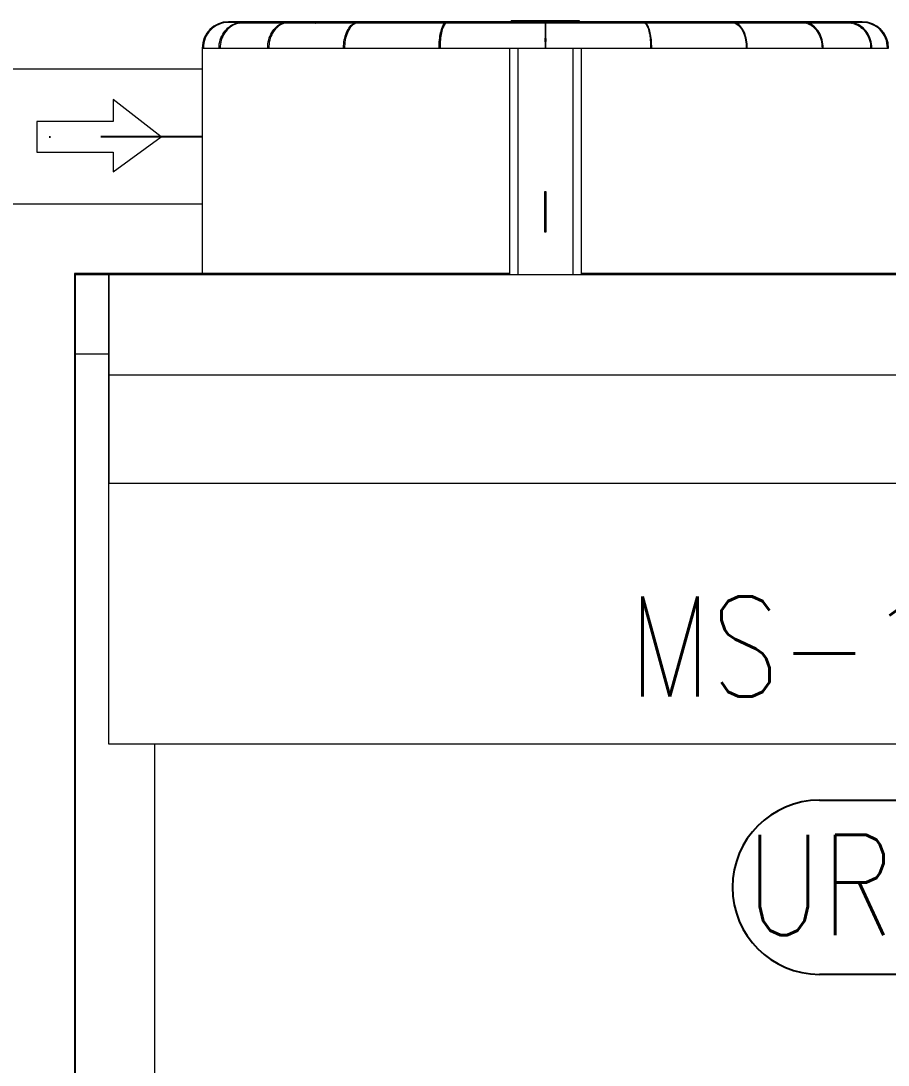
# Model space of a CAD drawing. Header units: millimetres. Extents: x -312439 to 477422, y -331570 to 212570.
# Drawn here: x 360752 to 361835, y 193817 to 195120 of the extents above; entities that cross this region are included whole.
import ezdxf

# ---------------------------------------------------------------- set-up
doc = ezdxf.new("R2010")
doc.units = ezdxf.units.MM
doc.linetypes.add('DASHDOT', pattern=[25.4, 12.7, -6.35, 0, -6.35])
doc.layers.add('ARCONDTEXTO', color=4, linetype='Continuous')
doc.styles.add('ROMANS', font='romans.shx', dxfattribs={"height": 187.5})

msp = doc.modelspace()

# ---------------------------------------------------------------- linework, layer by layer
at = {"color": 3, "linetype": 'Continuous', "lineweight": 0, "extrusion": (0, 1, 0)}
for p, q in [((361393.91, 195119.05, 0), (361011.601, 195119.05, 0)), ((361023.294, 195118.05, 0), (361011.601, 195118.05, 0)), ((361077.97, 195117.056, 0), (361024.894, 195117.056, 0)), ((361043.526, 195118.05, 0), (361030.958, 195118.05, 0)), ((361167.907, 195117.056, 0), (361080.817, 195117.056, 0)), ((361087.133, 195118.05, 0), (361097.824, 195118.05, 0)), ((361097.934, 195118.056, 0), (361169.845, 195118.056, 0)), ((361167.87, 195117.033, 0), (361120.291, 195117.033, 0)), ((361281.171, 195117.033, 0), (361170.037, 195117.033, 0)), ((361281.191, 195117.056, 0), (361170.088, 195117.056, 0)), ((361182.396, 195118.05, 0), (361174.629, 195118.05, 0)), ((361182.505, 195118.056, 0), (361282.243, 195118.056, 0)), ((361406.593, 195117.033, 0), (361282.595, 195117.033, 0)), ((361406.593, 195117.056, 0), (361282.621, 195117.056, 0)), ((361284.879, 195118.05, 0), (361288.963, 195118.05, 0)), ((361289.061, 195118.056, 0), (361406.593, 195118.056, 0)), ((361449.751, 195120.026, 0), (361364.434, 195120.026, 0)), ((361364.434, 195119.05, 0), (361364.434, 195120.026, 0)), ((361394.055, 195119.026, 0), (361406.94, 195119.026, 0)), ((361406.593, 195118.55, 0), (361406.593, 195086.133, 0)), ((361407.245, 195119.026, 0), (361420.13, 195119.026, 0)), ((361407.593, 195086.133, 0), (361407.593, 195118.55, 0)), ((361407.593, 195118.056, 0), (361525.124, 195118.056, 0)), ((361531.564, 195117.056, 0), (361407.593, 195117.056, 0)), ((361531.59, 195117.033, 0), (361407.593, 195117.033, 0)), ((361802.584, 195119.05, 0), (361420.275, 195119.05, 0)), ((361449.751, 195119.05, 0), (361449.751, 195120.026, 0)), ((361525.223, 195118.05, 0), (361529.306, 195118.05, 0)), ((361531.942, 195118.056, 0), (361631.68, 195118.056, 0)), ((361644.097, 195117.056, 0), (361532.995, 195117.056, 0)), ((361644.148, 195117.033, 0), (361533.015, 195117.033, 0)), ((361639.557, 195118.05, 0), (361631.789, 195118.05, 0)), ((361644.341, 195118.056, 0), (361716.252, 195118.056, 0)), ((361733.368, 195117.056, 0), (361646.278, 195117.056, 0)), ((361693.894, 195117.033, 0), (361646.316, 195117.033, 0)), ((361727.052, 195118.05, 0), (361716.361, 195118.05, 0)), ((361789.291, 195117.056, 0), (361736.215, 195117.056, 0)), ((361783.227, 195118.05, 0), (361770.659, 195118.05, 0)), ((361802.584, 195118.05, 0), (361790.891, 195118.05, 0)), ((360978.685, 195086.133, 0), (361835.5, 195086.133, 0)), ((360978.935, 194804.689, 0), (360978.935, 195086.133, 0)), ((360979.685, 195086.133, 0), (360980.185, 195086.141, 0)), ((361362.148, 195086.133, 0), (361362.148, 194803.689, 0)), ((361452.037, 194803.689, 0), (361452.037, 195086.133, 0)), ((361834.001, 195086.141, 0), (361834.5, 195086.133, 0)), ((361408.093, 194906.599, 0), (361406.093, 194906.599, 0)), ((361406.093, 194906.599, 0), (361406.093, 194856.599, 0)), ((361408.093, 194856.599, 0), (361408.093, 194906.599, 0)), ((361406.093, 194856.599, 0), (361408.093, 194856.599, 0)), ((361362.148, 194804.689, 0), (360819.173, 194804.689, 0)), ((360819.173, 194804.689, 0), (360819.173, 192708.782, 0)), ((360820.173, 194803.689, 0), (360820.173, 192708.782, 0)), ((360861.701, 194803.689, 0), (360861.701, 194217.579, 0)), ((360862.701, 194542.626, 0), (360862.701, 194803.689, 0)), ((360863.173, 194804.689, 0), (360863.173, 194803.689, 0)), ((360969.173, 194803.689, 0), (360969.173, 194804.689, 0)), ((362472.309, 194804.689, 0), (361452.037, 194804.689, 0)), ((363061.701, 194677.975, 0), (360861.701, 194677.975, 0)), ((363061.701, 194542.626, 0), (360861.701, 194542.626, 0)), ((360861.701, 194217.579, 0), (363061.701, 194217.579, 0)), ((360919.173, 194217.579, 0), (360919.173, 193567.94, 0))]:
    msp.add_line(p, q, dxfattribs=at)
at = {"color": 3, "linetype": 'Continuous', "lineweight": 0, "extrusion": (-8.06534e-32, 9.98008e-32, -1)}
for p, q in [((361372.966, 194803.689, 0), (361372.966, 195086.133, 0)), ((361441.22, 195086.133, 0), (361441.22, 194803.689, 0))]:
    msp.add_line(p, q, dxfattribs=at)
at = {"color": 5, "linetype": 'Continuous', "lineweight": 0, "extrusion": (0, 1, 0)}
for p, q in [((360978.935, 195059.592, 0), (360349.936, 195059.592, 0)), ((360978.935, 194891.292, 0), (360405.673, 194891.292, 0))]:
    msp.add_line(p, q, dxfattribs=at)
at = {"color": 1, "linetype": 'Continuous', "lineweight": 0}
for p, q in [((360867.418, 195021.754, 0), (360867.418, 194994.631, 0)), ((360927.496, 194975.454, 0), (360867.418, 195021.754, 0)), ((360772.098, 194994.631, 0), (360772.098, 194956.277, 0)), ((360867.418, 194994.631, 0), (360772.098, 194994.631, 0)), ((360867.418, 194931.6, 0), (360927.496, 194975.454, 0)), ((360772.098, 194956.277, 0), (360867.418, 194956.277, 0)), ((360867.418, 194956.277, 0), (360867.418, 194931.6, 0))]:
    msp.add_line(p, q, dxfattribs=at)
at = {"color": 6, "linetype": 'DASHDOT', "ltscale": 10}
msp.add_line((360978.935, 194975.447, 0), (358981.121, 194975.442, 0), dxfattribs=at)
at = {"color": 3, "linetype": 'Continuous', "lineweight": 0, "extrusion": (-3.5167e-32, 9.20677e-32, -1)}
for p, q in [((360820.173, 194803.689, 0), (363104.173, 194803.689, 0)), ((360819.173, 194704.689, 0), (360861.701, 194704.689, 0))]:
    msp.add_line(p, q, dxfattribs=at)
at = {"color": 1, "elevation": 0}
for points in [[(361749.259, 194147.417), (362174.142, 194147.417)], [(362174.142, 193930.011), (361749.259, 193930.011)]]:
    msp.add_lwpolyline(points, dxfattribs=at)
at = {"color": 3, "linetype": 'Continuous', "lineweight": 0}
for centre, radius, start, end in [((361011.601, 195086.133, 0), 32.916, 90, 180), ((361011.601, 195086.63, 0), 31.42, 90, 180.890598), ((361024.894, 195117.556, 0), 0.5, 211.050989, 270), ((361120.291, 195117.533, 0), 0.5, 252.578804, 270), ((361407.093, 195118.55, 0), 0.5, 0, 180), ((361693.894, 195117.533, 0), 0.5, 270, 287.421196), ((361789.291, 195117.556, 0), 0.5, 270, 328.949011), ((361802.584, 195086.133, 0), 32.916, 0, 90), ((361802.584, 195086.63, 0), 31.42, 359.109402, 90)]:
    msp.add_arc(centre, radius, start, end, dxfattribs=at)
at = {"color": 1}
msp.add_arc((361749.259, 194038.714, 0), 108.703, 90, 270, dxfattribs=at)
at = {"color": 3, "linetype": 'Continuous', "lineweight": 0}
for centre, ratio in [((361030.958, 195118.55, 0), 0.30901699), ((361087.133, 195118.55, 0), 0.58778525), ((361174.629, 195118.55, 0), 0.80901699), ((361284.879, 195118.55, 0), 0.95105652), ((361529.306, 195118.55, 0), 0.95105652), ((361639.557, 195118.55, 0), 0.80901699), ((361727.052, 195118.55, 0), 0.58778525), ((361783.227, 195118.55, 0), 0.30901699)]:
    msp.add_ellipse(centre, major_axis=(0, -0.5), ratio=ratio, dxfattribs=at)
for centre, major_axis, ratio, start_param, end_param in [((361000.604, 195086.133, 0), (0.5, 0.007), 0.00480313, 5.02651274, 6.28318531), ((361061.312, 195086.133, 0), (0.5, 0.006), 0.00913609, 5.34065006, 6.28318531), ((361155.869, 195086.133, 0), (-0.5, -0.005), 0.01257475, 2.51321667, 3.14159265), ((361275.016, 195086.133, 0), (-0.5, -0.002), 0.01478251, 2.82739788, 3.14159265), ((361407.093, 195086.133, 0), (0.5, 0), 0.01554325, 1.57079633, 3.14159265), ((361407.093, 195086.133, 0), (0.5, 0), 0.01554325, 0, 1.57079633), ((361539.169, 195086.133, 0), (-0.5, 0.002), 0.01478251, 0, 0.31419477), ((361658.317, 195086.133, 0), (-0.5, 0.005), 0.01257475, 0, 0.62837598), ((361752.873, 195086.133, 0), (-0.5, 0.006), 0.00913609, 0, 0.94253524), ((361813.582, 195086.133, 0), (-0.5, 0.007), 0.00480313, 0, 1.25667257)]:
    msp.add_ellipse(centre, major_axis=major_axis, ratio=ratio, start_param=start_param, end_param=end_param, dxfattribs=at)
for points, knots in [([(360999.628, 195086.133, 0), (360999.628, 195089.578, 0), (361000.147, 195093.022, 0), (361002.172, 195099.575, 0), (361003.678, 195102.683, 0), (361007.532, 195108.26, 0), (361009.879, 195110.729, 0), (361015.187, 195114.784, 0), (361018.147, 195116.37, 0), (361024.391, 195118.503, 0), (361027.674, 195119.05, 0), (361030.958, 195119.05, 0)], [4.71238898, 4.71238898, 4.71238898, 4.71238898, 5.02654825, 5.02654825, 5.34070751, 5.34070751, 5.65486678, 5.65486678, 5.96902604, 5.96902604, 6.28318531, 6.28318531, 6.28318531, 6.28318531]), ([(361030.958, 195118.05, 0), (361027.803, 195118.05, 0), (361024.649, 195117.519, 0), (361018.652, 195115.449, 0), (361015.811, 195113.909, 0), (361010.724, 195109.973, 0), (361008.48, 195107.576, 0), (361004.813, 195102.163, 0), (361003.391, 195099.148, 0), (361001.511, 195092.799, 0), (361001.054, 195089.466, 0), (361001.104, 195086.141, 0)], [0, 0, 0, 0, 0.31726804, 0.31726804, 0.63453608, 0.63453608, 0.95180412, 0.95180412, 1.26907216, 1.26907216, 1.5863402, 1.5863402, 1.5863402, 1.5863402]), ([(361060.408, 195086.133, 0), (361060.408, 195089.57, 0), (361060.848, 195093.007, 0), (361062.568, 195099.549, 0), (361063.847, 195102.653, 0), (361067.124, 195108.229, 0), (361069.122, 195110.699, 0), (361073.647, 195114.763, 0), (361076.174, 195116.355, 0), (361081.512, 195118.499, 0), (361084.322, 195119.05, 0), (361087.133, 195119.05, 0)], [4.71238898, 4.71238898, 4.71238898, 4.71238898, 5.02654825, 5.02654825, 5.34070751, 5.34070751, 5.65486678, 5.65486678, 5.96902604, 5.96902604, 6.28318531, 6.28318531, 6.28318531, 6.28318531]), ([(361087.133, 195118.05, 0), (361084.468, 195118.05, 0), (361081.802, 195117.523, 0), (361076.728, 195115.464, 0), (361074.32, 195113.931, 0), (361070.003, 195110.003, 0), (361068.094, 195107.608, 0), (361064.973, 195102.193, 0), (361063.762, 195099.174, 0), (361062.16, 195092.813, 0), (361061.771, 195089.472, 0), (361061.812, 195086.14, 0)], [0, 0, 0, 0, 0.31726804, 0.31726804, 0.63453608, 0.63453608, 0.95180412, 0.95180412, 1.26907216, 1.26907216, 1.5863402, 1.5863402, 1.5863402, 1.5863402]), ([(361155.075, 195086.133, 0), (361155.075, 195089.559, 0), (361155.393, 195092.984, 0), (361156.639, 195099.505, 0), (361157.565, 195102.601, 0), (361159.942, 195108.167, 0), (361161.392, 195110.636, 0), (361164.688, 195114.711, 0), (361166.535, 195116.315, 0), (361170.462, 195118.486, 0), (361172.544, 195119.05, 0), (361174.629, 195119.05, 0)], [4.71238898, 4.71238898, 4.71238898, 4.71238898, 5.02654825, 5.02654825, 5.34070751, 5.34070751, 5.65486678, 5.65486678, 5.96902604, 5.96902604, 6.28318531, 6.28318531, 6.28318531, 6.28318531]), ([(361174.629, 195118.05, 0), (361172.734, 195118.05, 0), (361170.838, 195117.536, 0), (361167.2, 195115.504, 0), (361165.461, 195113.983, 0), (361162.333, 195110.066, 0), (361160.945, 195107.67, 0), (361158.673, 195102.244, 0), (361157.79, 195099.216, 0), (361156.622, 195092.834, 0), (361156.338, 195089.482, 0), (361156.369, 195086.138, 0)], [0, 0, 0, 0, 0.31726804, 0.31726804, 0.63453608, 0.63453608, 0.95180412, 0.95180412, 1.26907216, 1.26907216, 1.5863402, 1.5863402, 1.5863402, 1.5863402]), ([(361274.362, 195086.133, 0), (361274.362, 195089.544, 0), (361274.529, 195092.955, 0), (361275.181, 195099.447, 0), (361275.665, 195102.528, 0), (361276.909, 195108.066, 0), (361277.667, 195110.523, 0), (361279.395, 195114.586, 0), (361280.362, 195116.194, 0), (361282.48, 195118.421, 0), (361283.661, 195119.05, 0), (361284.879, 195119.05, 0)], [4.71238898, 4.71238898, 4.71238898, 4.71238898, 5.02654825, 5.02654825, 5.34070751, 5.34070751, 5.65486678, 5.65486678, 5.96902604, 5.96902604, 6.28318531, 6.28318531, 6.28318531, 6.28318531]), ([(361284.879, 195118.05, 0), (361284.007, 195118.05, 0), (361283.096, 195117.602, 0), (361281.256, 195115.647, 0), (361280.358, 195114.174, 0), (361278.728, 195110.349, 0), (361277.996, 195107.99, 0), (361276.786, 195102.613, 0), (361276.31, 195099.588, 0), (361275.672, 195093.202, 0), (361275.51, 195089.84, 0), (361275.515, 195086.366, 0), (361275.516, 195086.251, 0), (361275.516, 195086.136, 0)], [0, 0, 0, 0, 0.31726804, 0.31726804, 0.62758705, 0.62758705, 0.94116827, 0.94116827, 1.25820928, 1.25820928, 1.57547732, 1.57547732, 1.5863402, 1.5863402, 1.5863402, 1.5863402]), ([(361539.823, 195086.133, 0), (361539.823, 195089.544, 0), (361539.657, 195092.955, 0), (361539.005, 195099.447, 0), (361538.52, 195102.528, 0), (361537.276, 195108.066, 0), (361536.519, 195110.523, 0), (361534.79, 195114.586, 0), (361533.823, 195116.194, 0), (361531.705, 195118.421, 0), (361530.525, 195119.05, 0), (361529.306, 195119.05, 0)], [4.71238898, 4.71238898, 4.71238898, 4.71238898, 5.02654825, 5.02654825, 5.34070751, 5.34070751, 5.65486678, 5.65486678, 5.96902604, 5.96902604, 6.28318531, 6.28318531, 6.28318531, 6.28318531]), ([(361529.306, 195118.05, 0), (361530.178, 195118.05, 0), (361531.089, 195117.602, 0), (361532.929, 195115.647, 0), (361533.828, 195114.174, 0), (361535.457, 195110.349, 0), (361536.189, 195107.99, 0), (361537.4, 195102.613, 0), (361537.876, 195099.588, 0), (361538.514, 195093.202, 0), (361538.675, 195089.84, 0), (361538.67, 195086.366, 0), (361538.67, 195086.251, 0), (361538.669, 195086.136, 0)], [0, 0, 0, 0, 0.31726804, 0.31726804, 0.62758705, 0.62758705, 0.94116827, 0.94116827, 1.25820928, 1.25820928, 1.57547732, 1.57547732, 1.5863402, 1.5863402, 1.5863402, 1.5863402]), ([(361659.111, 195086.133, 0), (361659.111, 195089.559, 0), (361658.792, 195092.984, 0), (361657.546, 195099.505, 0), (361656.62, 195102.601, 0), (361654.243, 195108.167, 0), (361652.793, 195110.636, 0), (361649.497, 195114.711, 0), (361647.65, 195116.315, 0), (361643.723, 195118.486, 0), (361641.641, 195119.05, 0), (361639.557, 195119.05, 0)], [4.71238898, 4.71238898, 4.71238898, 4.71238898, 5.02654825, 5.02654825, 5.34070751, 5.34070751, 5.65486678, 5.65486678, 5.96902604, 5.96902604, 6.28318531, 6.28318531, 6.28318531, 6.28318531]), ([(361639.557, 195118.05, 0), (361641.451, 195118.05, 0), (361643.347, 195117.536, 0), (361646.985, 195115.504, 0), (361648.724, 195113.983, 0), (361651.853, 195110.066, 0), (361653.241, 195107.67, 0), (361655.513, 195102.244, 0), (361656.396, 195099.216, 0), (361657.563, 195092.834, 0), (361657.847, 195089.482, 0), (361657.817, 195086.138, 0)], [0, 0, 0, 0, 0.31726804, 0.31726804, 0.63453608, 0.63453608, 0.95180412, 0.95180412, 1.26907216, 1.26907216, 1.5863402, 1.5863402, 1.5863402, 1.5863402]), ([(361753.777, 195086.133, 0), (361753.777, 195089.57, 0), (361753.337, 195093.007, 0), (361751.618, 195099.549, 0), (361750.338, 195102.653, 0), (361747.061, 195108.229, 0), (361745.064, 195110.699, 0), (361740.538, 195114.763, 0), (361738.011, 195116.355, 0), (361732.673, 195118.499, 0), (361729.863, 195119.05, 0), (361727.052, 195119.05, 0)], [4.71238898, 4.71238898, 4.71238898, 4.71238898, 5.02654825, 5.02654825, 5.34070751, 5.34070751, 5.65486678, 5.65486678, 5.96902604, 5.96902604, 6.28318531, 6.28318531, 6.28318531, 6.28318531]), ([(361727.052, 195118.05, 0), (361729.718, 195118.05, 0), (361732.383, 195117.523, 0), (361737.457, 195115.464, 0), (361739.865, 195113.931, 0), (361744.183, 195110.003, 0), (361746.091, 195107.608, 0), (361749.212, 195102.193, 0), (361750.424, 195099.174, 0), (361752.025, 195092.813, 0), (361752.415, 195089.472, 0), (361752.373, 195086.14, 0)], [0, 0, 0, 0, 0.31726804, 0.31726804, 0.63453608, 0.63453608, 0.95180412, 0.95180412, 1.26907216, 1.26907216, 1.5863402, 1.5863402, 1.5863402, 1.5863402]), ([(361814.557, 195086.133, 0), (361814.557, 195089.578, 0), (361814.038, 195093.022, 0), (361812.013, 195099.575, 0), (361810.508, 195102.683, 0), (361806.654, 195108.26, 0), (361804.306, 195110.729, 0), (361798.998, 195114.784, 0), (361796.038, 195116.37, 0), (361789.794, 195118.503, 0), (361786.511, 195119.05, 0), (361783.227, 195119.05, 0)], [4.71238898, 4.71238898, 4.71238898, 4.71238898, 5.02654825, 5.02654825, 5.34070751, 5.34070751, 5.65486678, 5.65486678, 5.96902604, 5.96902604, 6.28318531, 6.28318531, 6.28318531, 6.28318531]), ([(361783.227, 195118.05, 0), (361786.382, 195118.05, 0), (361789.537, 195117.519, 0), (361795.533, 195115.449, 0), (361798.374, 195113.909, 0), (361803.461, 195109.973, 0), (361805.705, 195107.576, 0), (361809.373, 195102.163, 0), (361810.795, 195099.148, 0), (361812.674, 195092.799, 0), (361813.131, 195089.466, 0), (361813.082, 195086.141, 0)], [0, 0, 0, 0, 0.31726804, 0.31726804, 0.63453608, 0.63453608, 0.95180412, 0.95180412, 1.26907216, 1.26907216, 1.5863402, 1.5863402, 1.5863402, 1.5863402]), ([(361275.362, 195086.133, 0), (361275.362, 195089.512, 0), (361275.527, 195092.89, 0), (361275.891, 195096.512, 0), (361275.935, 195096.92, 0), (361275.981, 195097.325, 0)], [4.71238898, 4.71238898, 4.71238898, 4.71238898, 5.026548246, 5.026548246, 5.066758188, 5.066758188, 5.066758188, 5.066758188]), ([(361407.093, 195098.386, 0), (361407.073, 195098.386, 0), (361407.049, 195098.382, 0), (361407.008, 195098.368, 0), (361406.984, 195098.355, 0), (361406.901, 195098.296, 0), (361406.848, 195098.22, 0), (361406.766, 195098.067, 0), (361406.732, 195097.974, 0), (361406.676, 195097.781, 0), (361406.654, 195097.68, 0), (361406.605, 195097.373, 0), (361406.593, 195097.163, 0), (361406.593, 195096.758, 0), (361406.608, 195096.525, 0), (361406.661, 195096.181, 0), (361406.684, 195096.068, 0), (361406.741, 195095.849, 0), (361406.775, 195095.744, 0), (361406.855, 195095.567, 0), (361406.907, 195095.475, 0), (361406.992, 195095.403, 0), (361407.015, 195095.388, 0), (361407.053, 195095.373, 0), (361407.075, 195095.369, 0), (361407.111, 195095.369, 0), (361407.132, 195095.373, 0), (361407.17, 195095.388, 0), (361407.193, 195095.403, 0), (361407.279, 195095.475, 0), (361407.33, 195095.567, 0), (361407.411, 195095.744, 0), (361407.445, 195095.849, 0), (361407.502, 195096.068, 0), (361407.524, 195096.181, 0), (361407.577, 195096.525, 0), (361407.593, 195096.758, 0), (361407.593, 195097.163, 0), (361407.58, 195097.373, 0), (361407.531, 195097.68, 0), (361407.51, 195097.781, 0), (361407.454, 195097.974, 0), (361407.419, 195098.067, 0), (361407.337, 195098.22, 0), (361407.284, 195098.296, 0), (361407.202, 195098.355, 0), (361407.177, 195098.368, 0), (361407.136, 195098.382, 0), (361407.112, 195098.386, 0), (361407.093, 195098.386, 0)], [0, 0, 0, 0, 0.05936469, 0.05936469, 0.12998248, 0.12998248, 0.36282046, 0.36282046, 0.65040131, 0.65040131, 0.93798216, 0.93798216, 1.51314387, 1.51314387, 2.15288896, 2.15288896, 2.47276151, 2.47276151, 2.79263405, 2.79263405, 3.05694797, 3.05694797, 3.12607786, 3.12607786, 3.18020393, 3.18020393, 3.23433001, 3.23433001, 3.3034599, 3.3034599, 3.56777381, 3.56777381, 3.88764636, 3.88764636, 4.2075189, 4.2075189, 4.847264, 4.847264, 5.4224257, 5.4224257, 5.71000656, 5.71000656, 5.99758741, 5.99758741, 6.23042538, 6.23042538, 6.30104317, 6.30104317, 6.36040786, 6.36040786, 6.36040786, 6.36040786]), ([(361407.093, 195097.479, 0), (361407.074, 195097.479, 0), (361407.052, 195097.475, 0), (361407.012, 195097.461, 0), (361406.989, 195097.447, 0), (361406.906, 195097.385, 0), (361406.855, 195097.304, 0), (361406.77, 195097.135, 0), (361406.734, 195097.028, 0), (361406.676, 195096.805, 0), (361406.655, 195096.69, 0), (361406.605, 195096.337, 0), (361406.593, 195096.097, 0), (361406.593, 195095.624, 0), (361406.609, 195095.345, 0), (361406.665, 195094.932, 0), (361406.688, 195094.795, 0), (361406.747, 195094.531, 0), (361406.782, 195094.404, 0), (361406.847, 195094.24, 0), (361406.868, 195094.191, 0), (361406.919, 195094.098, 0), (361406.948, 195094.054, 0), (361407, 195094.005, 0), (361407.021, 195093.989, 0), (361407.057, 195093.974, 0), (361407.076, 195093.969, 0), (361407.109, 195093.969, 0), (361407.128, 195093.974, 0), (361407.164, 195093.989, 0), (361407.186, 195094.005, 0), (361407.237, 195094.054, 0), (361407.266, 195094.098, 0), (361407.317, 195094.191, 0), (361407.339, 195094.24, 0), (361407.403, 195094.404, 0), (361407.438, 195094.531, 0), (361407.497, 195094.795, 0), (361407.521, 195094.932, 0), (361407.576, 195095.345, 0), (361407.593, 195095.624, 0), (361407.593, 195096.097, 0), (361407.581, 195096.337, 0), (361407.531, 195096.69, 0), (361407.509, 195096.805, 0), (361407.451, 195097.028, 0), (361407.416, 195097.135, 0), (361407.331, 195097.304, 0), (361407.279, 195097.385, 0), (361407.197, 195097.447, 0), (361407.173, 195097.461, 0), (361407.134, 195097.475, 0), (361407.111, 195097.479, 0), (361407.093, 195097.479, 0)], [0, 0, 0, 0, 0.05639347, 0.05639347, 0.12506817, 0.12506817, 0.3654469, 0.3654469, 0.69388001, 0.69388001, 1.02231311, 1.02231311, 1.67917933, 1.67917933, 2.44353591, 2.44353591, 2.8257142, 2.8257142, 3.20789249, 3.20789249, 3.35396737, 3.35396737, 3.50004225, 3.50004225, 3.56731661, 3.56731661, 3.61672088, 3.61672088, 3.66612516, 3.66612516, 3.73339951, 3.73339951, 3.8794744, 3.8794744, 4.02554928, 4.02554928, 4.40772757, 4.40772757, 4.78990586, 4.78990586, 5.55426244, 5.55426244, 6.21112865, 6.21112865, 6.53956176, 6.53956176, 6.86799486, 6.86799486, 7.1083736, 7.1083736, 7.1770483, 7.1770483, 7.23344177, 7.23344177, 7.23344177, 7.23344177]), ([(361538.823, 195086.133, 0), (361538.823, 195089.512, 0), (361538.658, 195092.89, 0), (361538.294, 195096.512, 0), (361538.251, 195096.92, 0), (361538.204, 195097.325, 0)], [4.71238898, 4.71238898, 4.71238898, 4.71238898, 5.026548246, 5.026548246, 5.066758189, 5.066758189, 5.066758189, 5.066758189])]:
    msp.add_open_spline(points, degree=3, knots=knots, dxfattribs=at)

# ---------------------------------------------------------------- texts
at = {"layer": 'ARCONDTEXTO', "color": 2, "linetype": 'Continuous', "lineweight": -3, "style": 'ROMANS', "width": 0.8}
msp.add_text("MS-110TR'S", height=125, dxfattribs=at).set_placement((361511.032, 194276.812, 0))
at = {"layer": 'ARCONDTEXTO', "color": 3, "linetype": 'Continuous', "lineweight": -3, "style": 'ROMANS', "width": 0.8}
msp.add_text('URL-03', height=125, dxfattribs=at).set_placement((361657.51, 193978.991, 0))

doc.saveas('drawing.dxf')
